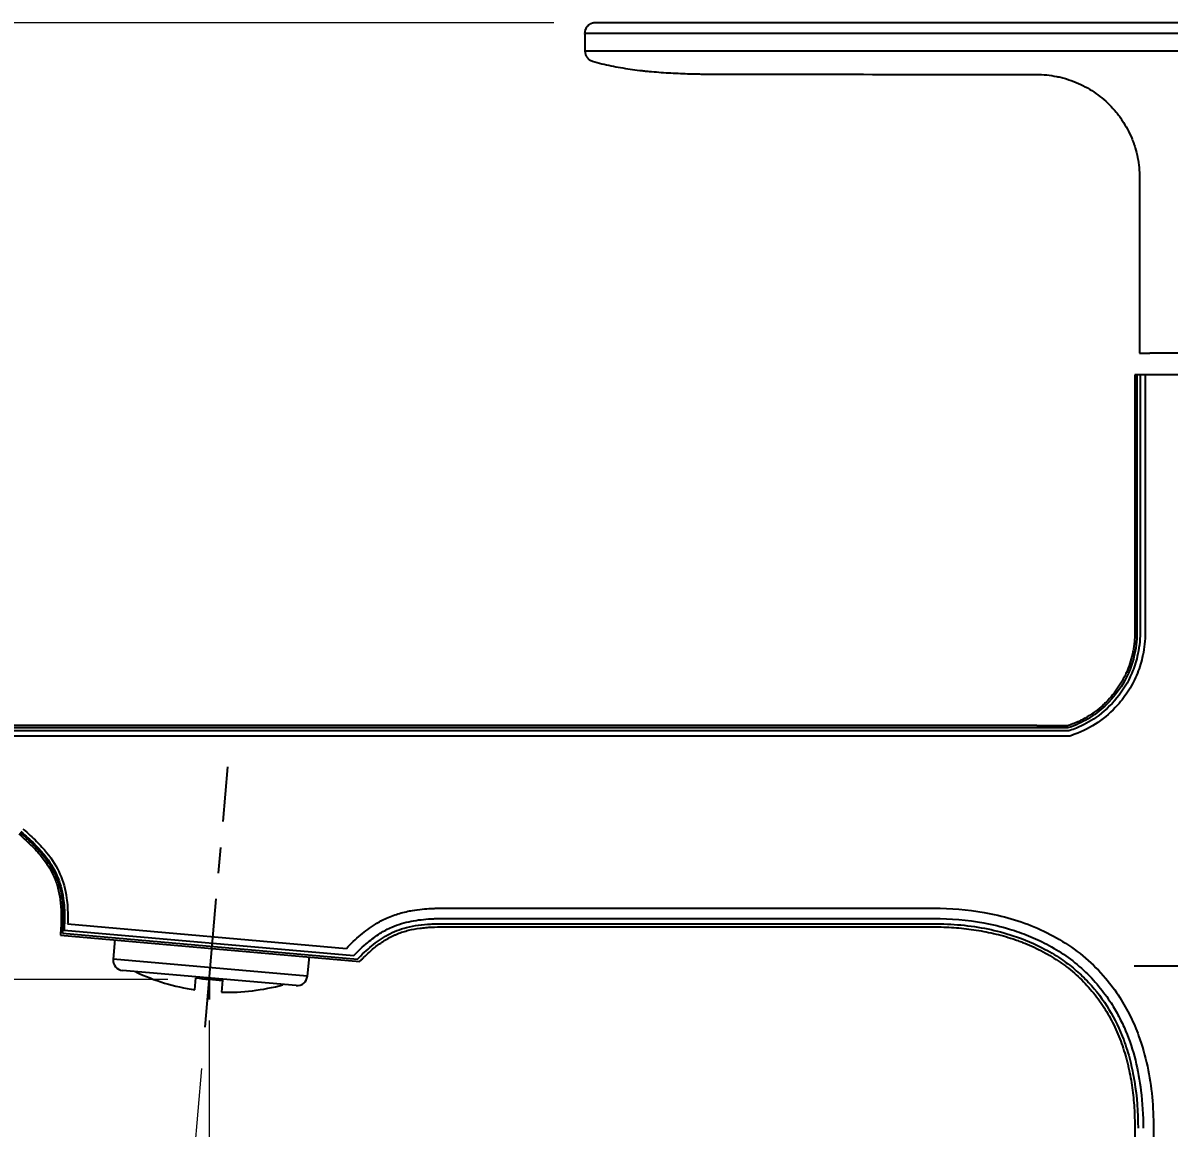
# Model space of a CAD drawing. Extents: x 0 to 1354, y 0 to 992.
# Drawn here: x 675 to 786.1, y 348.2 to 455.3 of the extents above; entities that cross this region are included whole.
import ezdxf

# ---------------------------------------------------------------- set-up
doc = ezdxf.new("R2010")
doc.units = 0
doc.header["$LTSCALE"] = 10
doc.header["$MEASUREMENT"] = 0
doc.header["$PDMODE"] = 3
doc.header["$PDSIZE"] = -10
doc.linetypes.add('CENTER', pattern=[2, 1.25, -0.25, 0.25, -0.25])
doc.layers.get('0').update_dxf_attribs({"linetype": 'CONTINUOUS'})
doc.layers.get('DEFPOINTS').update_dxf_attribs({"linetype": 'CONTINUOUS'})
doc.layers.add('1', color=7, linetype='CONTINUOUS')
doc.layers.add('W', color=7, linetype='CONTINUOUS')
doc.layers.add('치수선', color=7, linetype='CONTINUOUS', lineweight=20)
doc.styles.add('Daelim Dimension', font='')
doc.styles.get('Daelim Dimension').set_extended_font_data('나눔고딕')
doc.dimstyles.new('DEFAULT', dxfattribs={"dimscale": 2, "dimtxt": 2, "dimasz": 2, "dimexe": 0, "dimexo": 2, "dimgap": 1, "dimtad": 1, "dimdec": 1, "dimzin": 9, "dimdsep": 46, "dimtxsty": 'Daelim Dimension', "dimcen": 0.5, "dimclrd": 252, "dimclre": 252, "dimclrt": 3, "dimadec": 1, "dimazin": 0, "dimtfac": 1, "dimtdec": 1, "dimtix": 1, "dimtmove": 0, "dimatfit": 3, "dimfxl": 1, "dimtolj": 1, "dimtzin": 1, "dimlwd": 9, "dimlwe": 9, "dimarcsym": 0})

# ---------------------------------------------------------------- blocks, each defined once
blk = doc.blocks.new('*D2')
at = {"color": 5, "lineweight": 9, "ltscale": 0.5, "transparency": 16777216}
for p, q in [((693.04, 358.58), (693.04, 234.11)), ((811.05, 270.67), (811.05, 234.11)), ((697.04, 234.11), (807.05, 234.11))]:
    blk.add_line(p, q, dxfattribs=at)
at = {"color": 5, "ltscale": 0.5, "transparency": 16777216}
for points in [[(697.04, 234.78), (697.04, 233.45), (693.04, 234.11)], [(807.05, 234.78), (807.05, 233.45), (811.05, 234.11)]]:
    blk.add_solid(points, dxfattribs=at)
at = {"layer": 'DEFPOINTS', "color": 0, "ltscale": 0.5, "transparency": 16777216}
for p in [(693.04, 362.58), (811.05, 274.67), (811.05, 234.11)]:
    blk.add_point(p, dxfattribs=at)
at = {"color": 7, "ltscale": 0.5, "transparency": 16777216, "insert": (752.05, 241.56), "char_height": 10, "attachment_point": 5, "style": 'Daelim Dimension'}
blk.add_mtext('\\A1;118', dxfattribs=at)
blk = doc.blocks.new('*D3')
at = {"color": 5, "lineweight": 9, "ltscale": 0.5, "transparency": 16777216}
for p, q in [((689.04, 362.58), (644.71, 362.58)), ((644.71, 358.58), (644.71, 285.17)), ((778.78, 281.17), (644.71, 281.17))]:
    blk.add_line(p, q, dxfattribs=at)
at = {"color": 5, "ltscale": 0.5, "transparency": 16777216}
for points in [[(644.04, 358.58), (645.37, 358.58), (644.71, 362.58)], [(644.04, 285.17), (645.37, 285.17), (644.71, 281.17)]]:
    blk.add_solid(points, dxfattribs=at)
at = {"layer": 'DEFPOINTS', "color": 0, "ltscale": 0.5, "transparency": 16777216}
for p in [(693.04, 362.58), (644.71, 281.17), (782.78, 281.17)]:
    blk.add_point(p, dxfattribs=at)
at = {"color": 7, "ltscale": 0.5, "transparency": 16777216, "insert": (637.01, 321.87), "char_height": 10, "attachment_point": 5, "rotation": 90, "style": 'Daelim Dimension'}
blk.add_mtext('\\A1;81.5', dxfattribs=at)
blk = doc.blocks.new('*D4')
at = {"color": 5, "lineweight": 9, "ltscale": 0.5, "transparency": 16777216}
for p, q in [((726.44, 455.27), (587.67, 455.27)), ((587.67, 285.17), (587.67, 451.27)), ((778.78, 281.17), (587.67, 281.17))]:
    blk.add_line(p, q, dxfattribs=at)
at = {"color": 5, "ltscale": 0.5, "transparency": 16777216}
for points in [[(587, 451.27), (588.34, 451.27), (587.67, 455.27)], [(587, 285.17), (588.34, 285.17), (587.67, 281.17)]]:
    blk.add_solid(points, dxfattribs=at)
at = {"layer": 'DEFPOINTS', "color": 0, "ltscale": 0.5, "transparency": 16777216}
for p in [(587.67, 455.27), (730.44, 455.27), (782.78, 281.17)]:
    blk.add_point(p, dxfattribs=at)
at = {"color": 7, "ltscale": 0.5, "transparency": 16777216, "insert": (580.33, 368.22), "char_height": 10, "attachment_point": 5, "rotation": 90, "style": 'Daelim Dimension'}
blk.add_mtext('\\A1;174', dxfattribs=at)
blk = doc.blocks.new('*D5')
at = {"color": 5, "lineweight": 9, "ltscale": 0.5, "transparency": 16777216}
for p, q in [((693.04, 356.64), (693.04, 234.1)), ((692.29, 353.95), (681.84, 234.59))]:
    blk.add_line(p, q, dxfattribs=at)
blk.add_arc((693.04, 362.58), 128.49, 266.7838, 268.2162, dxfattribs=at)
at = {"color": 5, "ltscale": 0.5, "transparency": 16777216}
for points in [[(685.79, 233.63), (685.88, 234.96), (681.84, 234.59)], [(689.05, 234.83), (689.03, 233.49), (693.04, 234.1)]]:
    blk.add_solid(points, dxfattribs=at)
at = {"layer": 'DEFPOINTS', "color": 0, "ltscale": 0.5, "transparency": 16777216}
for p in [(694.84, 383.16), (693.04, 362.58), (693.04, 360.64), (692.64, 357.94), (689.3, 234.15)]:
    blk.add_point(p, dxfattribs=at)
at = {"color": 7, "ltscale": 0.5, "transparency": 16777216, "insert": (671.64, 243.39), "char_height": 10, "attachment_point": 5, "rotation": 349.8199, "style": 'Daelim Dimension'}
blk.add_mtext('\\A1;5%%D', dxfattribs=at)

msp = doc.modelspace()

# ---------------------------------------------------------------- linework, layer by layer
at = {"color": 7, "ltscale": 0.5}
for p, q in [((729.44, 454.26), (835.24, 454.26)), ((729.47, 452.55), (835.24, 452.55)), ((693.04, 362.58), (692.99, 361.95))]:
    msp.add_line(p, q, dxfattribs=at)
at = {"layer": '1', "color": 7, "linetype": 'Continuous', "lineweight": -3}
for p, q in [((834.24, 455.27), (730.44, 455.27)), ((773.25, 450.28), (773.24, 450.28)), ((783.24, 440.28), (783.24, 423.27)), ((783.24, 423.27), (784.24, 423.27)), ((805.84, 423.27), (784.24, 423.27)), ((835.78, 421.17), (782.78, 421.17)), ((782.78, 421.17), (782.78, 396.17)), ((782.98, 421.17), (782.98, 396.17)), ((783.29, 421.17), (783.29, 396.17)), ((783.79, 421.17), (783.79, 396.17)), ((773.28, 387.17), (669.95, 387.17)), ((776.36, 386.97), (670.14, 386.97)), ((773.28, 387.17), (776.32, 387.17)), ((776.41, 386.66), (670.22, 386.66)), ((776.48, 386.16), (670.43, 386.16)), ((679.31, 367.95), (706.34, 365.58)), ((678.61, 366.86), (707.64, 364.32)), ((678.82, 367.04), (707.42, 364.54)), ((678.96, 367.34), (707.06, 364.88)), ((782.78, 348.17), (782.78, 281.17)), ((784.59, 348.17), (784.59, 281.17))]:
    msp.add_line(p, q, dxfattribs=at)
at = {"layer": '1', "color": 7, "linetype": 'Continuous'}
for p, q in [((683.89, 366.43), (683.73, 364.53)), ((702.72, 364.78), (702.55, 362.88)), ((701.47, 361.97), (684.63, 363.44)), ((691.65, 361.57), (691.75, 362.72)), ((694.34, 362.49), (694.24, 361.34))]:
    msp.add_line(p, q, dxfattribs=at)
at = {"layer": '1', "color": 9, "linetype": 'Continuous'}
msp.add_line((702.55, 362.88), (683.73, 364.53), dxfattribs=at)
at = {"layer": '1', "color": 1, "linetype": 'CENTER', "lineweight": -3}
msp.add_line((829.65, 363.87), (782.72, 363.87), dxfattribs=at)
at = {"layer": '1', "color": 7, "linetype": 'Continuous'}
for centre, radius, start, end in [((684.72, 364.44), 1, 175, 265), ((694.75, 382.13), 20.8, 244.8635, 261.4167), ((696.53, 402.42), 39.99, 263.1372, 266.8628), ((701.56, 362.97), 1, 265, 355), ((694.75, 382.13), 20.8, 268.5833, 285.1365)]:
    msp.add_arc(centre, radius, start, end, dxfattribs=at)
at = {"layer": '1', "color": 7, "linetype": 'Continuous', "lineweight": -3}
for points, knots in [([(730.44, 455.27), (730.38, 455.27), (730.31, 455.26), (730.23, 455.24), (730.21, 455.24), (730.18, 455.23), (730.16, 455.23), (730.12, 455.21), (730.06, 455.19), (729.98, 455.16), (729.94, 455.13), (729.91, 455.11), (729.9, 455.1), (729.83, 455.06), (729.78, 455.02), (729.71, 454.94), (729.68, 454.92), (729.65, 454.88), (729.64, 454.87), (729.62, 454.84), (729.61, 454.83), (729.57, 454.76), (729.54, 454.7), (729.51, 454.62), (729.5, 454.61), (729.49, 454.58), (729.49, 454.56), (729.47, 454.51), (729.47, 454.48), (729.45, 454.38), (729.44, 454.32), (729.44, 454.25)], [0, 0, 0, 0, 0.125, 0.125, 0.15625, 0.15625, 0.1875, 0.1875, 0.25, 0.3125, 0.34375, 0.34375, 0.375, 0.375, 0.5, 0.5, 0.5625, 0.5625, 0.59375, 0.59375, 0.625, 0.625, 0.75, 0.75, 0.78125, 0.78125, 0.8125, 0.8125, 0.875, 0.875, 1, 1, 1, 1]), ([(729.47, 452.5), (729.47, 452.45), (729.48, 452.39), (729.49, 452.31), (729.5, 452.29), (729.51, 452.25), (729.51, 452.24), (729.52, 452.21), (729.53, 452.2), (729.55, 452.13), (729.57, 452.09), (729.61, 452.02), (729.62, 451.99), (729.65, 451.95), (729.67, 451.93), (729.72, 451.86), (729.75, 451.82), (729.81, 451.77), (729.84, 451.74), (729.87, 451.72), (729.89, 451.7), (729.9, 451.7), (729.96, 451.66), (730.05, 451.61), (730.15, 451.57), (730.2, 451.55)], [0, 0, 0, 0, 0.125, 0.125, 0.1875, 0.1875, 0.21875, 0.21875, 0.25, 0.25, 0.375, 0.375, 0.4375, 0.4375, 0.5, 0.5, 0.625, 0.625, 0.6875, 0.71875, 0.71875, 0.75, 0.75, 0.875, 1, 1, 1, 1]), ([(730.2, 451.55), (730.5, 451.47), (730.8, 451.39), (731.41, 451.25), (731.71, 451.18), (732.32, 451.05), (732.62, 451), (733.23, 450.89), (733.85, 450.79), (734.46, 450.71), (734.93, 450.65), (735.08, 450.64), (735.39, 450.6), (735.54, 450.59), (736.01, 450.54), (736.32, 450.52), (736.94, 450.47), (737.25, 450.45), (737.87, 450.42), (738.18, 450.4), (738.8, 450.37), (739.11, 450.36), (739.73, 450.34), (740.04, 450.33), (740.51, 450.32), (740.66, 450.32), (740.97, 450.31), (741.13, 450.31), (741.44, 450.3), (741.6, 450.3), (741.91, 450.3), (742.06, 450.3), (742.53, 450.3), (742.84, 450.29), (743.46, 450.29), (743.77, 450.29), (744.39, 450.29), (744.7, 450.29), (745.01, 450.29)], [0, 0, 0, 0, 0.0625, 0.0625, 0.125, 0.125, 0.1875, 0.1875, 0.25, 0.3125, 0.3125, 0.34375, 0.34375, 0.375, 0.375, 0.4375, 0.4375, 0.5, 0.5, 0.5625, 0.5625, 0.625, 0.625, 0.6875, 0.6875, 0.71875, 0.71875, 0.75, 0.75, 0.78125, 0.78125, 0.8125, 0.8125, 0.875, 0.875, 0.9375, 0.9375, 1, 1, 1, 1]), ([(773.25, 450.28), (773.58, 450.28), (774.24, 450.24), (774.88, 450.14), (775.29, 450.06), (775.37, 450.05), (775.53, 450.01), (775.61, 449.99), (775.85, 449.93), (776.01, 449.89), (776.47, 449.74), (777.09, 449.52), (777.68, 449.24), (778.11, 449.01), (778.29, 448.91), (778.46, 448.8), (778.53, 448.76), (778.57, 448.74), (778.67, 448.67), (778.74, 448.63), (779.08, 448.4), (779.34, 448.2), (779.85, 447.79), (780.09, 447.57), (780.55, 447.11), (780.77, 446.87), (781.03, 446.55), (781.08, 446.48), (781.18, 446.35), (781.23, 446.29), (781.38, 446.09), (781.47, 445.96), (781.74, 445.55), (782.08, 444.99), (782.35, 444.4), (782.54, 443.95), (782.6, 443.8), (782.67, 443.6), (782.68, 443.56), (782.71, 443.48), (782.75, 443.37), (782.79, 443.25), (782.91, 442.86), (782.98, 442.54), (783.11, 441.9), (783.16, 441.58), (783.22, 440.93), (783.24, 440.61), (783.24, 440.28)], [0, 0, 0, 0, 0.0625, 0.125, 0.125, 0.140625, 0.140625, 0.15625, 0.15625, 0.1875, 0.1875, 0.25, 0.3125, 0.3125, 0.34375, 0.351562, 0.351562, 0.359375, 0.359375, 0.375, 0.375, 0.4375, 0.4375, 0.5, 0.5, 0.5625, 0.5625, 0.578125, 0.578125, 0.59375, 0.59375, 0.625, 0.625, 0.6875, 0.75, 0.75, 0.78125, 0.78125, 0.789062, 0.789062, 0.796875, 0.8125, 0.8125, 0.875, 0.875, 0.9375, 0.9375, 1, 1, 1, 1]), ([(782.78, 396.17), (782.78, 395.86), (782.77, 395.55), (782.73, 395.16), (782.72, 395.08), (782.7, 394.92), (782.67, 394.69), (782.63, 394.46), (782.54, 394.01), (782.39, 393.41), (782.18, 392.82), (782, 392.39), (781.94, 392.25), (781.85, 392.07), (781.84, 392.04), (781.8, 391.97), (781.75, 391.86), (781.7, 391.76), (781.51, 391.41), (781.35, 391.15), (781.01, 390.63), (780.83, 390.38), (780.43, 389.91), (780.22, 389.67), (779.89, 389.34), (779.78, 389.23), (779.55, 389.02), (779.43, 388.92), (779.07, 388.63), (778.82, 388.44), (778.31, 388.1), (778.04, 387.94), (777.7, 387.76), (777.63, 387.72), (777.49, 387.65), (777.42, 387.62), (777.21, 387.51), (777.06, 387.45), (776.72, 387.31), (776.52, 387.24), (776.32, 387.17)], [0, 0, 0, 0, 0.0625, 0.0625, 0.078125, 0.078125, 0.09375, 0.125, 0.125, 0.1875, 0.25, 0.25, 0.28125, 0.28125, 0.2890625, 0.2890625, 0.296875, 0.3125, 0.3125, 0.375, 0.375, 0.4375, 0.4375, 0.5, 0.5, 0.53125, 0.53125, 0.5625, 0.5625, 0.625, 0.625, 0.6875, 0.6875, 0.703125, 0.703125, 0.71875, 0.71875, 0.75, 0.75, 0.7925521, 0.7925521, 0.7925521, 0.7925521]), ([(674.57, 376.67), (674.83, 376.45), (675.06, 376.24), (675.5, 375.84), (675.7, 375.64), (676.08, 375.27), (676.25, 375.09), (676.57, 374.73), (676.71, 374.56), (676.98, 374.21), (677.11, 374.04), (677.34, 373.71), (677.45, 373.54), (677.65, 373.21), (677.74, 373.04), (677.91, 372.71), (677.98, 372.54), (678.12, 372.2), (678.19, 372.02), (678.31, 371.67), (678.36, 371.48), (678.45, 371.11), (678.49, 370.92), (678.56, 370.51), (678.59, 370.31), (678.64, 369.87), (678.66, 369.64), (678.69, 369.17), (678.69, 368.92), (678.69, 368.39), (678.69, 368.11), (678.67, 367.66), (678.66, 367.51), (678.64, 367.27), (678.63, 367.15), (678.62, 367.01), (678.61, 366.94), (678.61, 366.9), (678.61, 366.88), (678.61, 366.87), (678.61, 366.87), (678.61, 366.86), (678.61, 366.86)], [0, 0, 0, 0, 0.0625, 0.0625, 0.125, 0.125, 0.1875, 0.1875, 0.25, 0.25, 0.3125, 0.3125, 0.375, 0.375, 0.4375, 0.4375, 0.5, 0.5, 0.5625, 0.5625, 0.625, 0.625, 0.6875, 0.6875, 0.75, 0.75, 0.8125, 0.8125, 0.875, 0.875, 0.9375, 0.9375, 0.96875, 0.96875, 0.984375, 0.992187, 0.996094, 0.998047, 0.999023, 0.999512, 0.999512, 1, 1, 1, 1]), ([(707.64, 364.32), (707.7, 364.39), (707.77, 364.46), (707.91, 364.59), (707.97, 364.66), (708.18, 364.86), (708.32, 364.99), (708.74, 365.38), (709.02, 365.62), (709.62, 366.08), (709.93, 366.29), (710.42, 366.58), (710.59, 366.67), (710.85, 366.8), (710.98, 366.86), (711.11, 366.92), (711.2, 366.95), (711.24, 366.97), (711.47, 367.06), (711.65, 367.13), (712.01, 367.24), (712.19, 367.29), (712.74, 367.43), (713.11, 367.49), (713.67, 367.56), (714.05, 367.6), (714.42, 367.63), (714.99, 367.66), (715.37, 367.67), (715.75, 367.67), (723.32, 367.67), (730.88, 367.67), (746.73, 367.67), (755, 367.67), (763.28, 367.67)], [0, 0, 0, 0, 0.03125, 0.03125, 0.0625, 0.0625, 0.125, 0.125, 0.25, 0.25, 0.375, 0.375, 0.4375, 0.4375, 0.46875, 0.484375, 0.484375, 0.5, 0.5, 0.5625, 0.5625, 0.625, 0.625, 0.75, 0.75, 0.8125, 0.875, 0.875, 1, 1, 1, 1.477533, 1.477533, 2, 2, 2, 2]), ([(763.28, 367.67), (763.94, 367.67), (764.59, 367.64), (765.89, 367.55), (766.53, 367.48), (767.81, 367.29), (768.45, 367.18), (769.72, 366.88), (770.35, 366.71), (771.05, 366.47), (771.13, 366.45), (771.28, 366.39), (771.51, 366.31), (771.74, 366.22), (772.2, 366.05), (772.5, 365.92), (773.39, 365.52), (773.97, 365.22), (774.81, 364.73), (775.08, 364.56), (775.49, 364.28), (775.69, 364.14), (775.89, 364), (776.03, 363.9), (776.09, 363.85), (776.42, 363.6), (776.93, 363.19), (777.4, 362.75), (777.87, 362.29), (778.31, 361.82), (778.73, 361.33), (779.13, 360.82), (779.32, 360.55), (779.6, 360.15), (779.74, 359.95), (779.87, 359.74), (779.96, 359.6), (780, 359.53), (780.21, 359.17), (780.37, 358.89), (780.67, 358.31), (780.82, 358.02), (781.08, 357.42), (781.33, 356.82), (781.55, 356.21), (781.76, 355.59), (781.85, 355.27), (781.96, 354.88), (781.98, 354.8), (782.02, 354.64), (782.09, 354.4), (782.14, 354.16), (782.32, 353.36), (782.44, 352.72), (782.61, 351.43), (782.68, 350.78), (782.76, 349.48), (782.78, 348.82), (782.78, 348.17)], [0, 0, 0, 0, 0.0625, 0.0625, 0.125, 0.125, 0.1875, 0.1875, 0.25, 0.25, 0.257813, 0.257813, 0.265625, 0.28125, 0.28125, 0.3125, 0.3125, 0.375, 0.375, 0.40625, 0.40625, 0.421875, 0.429688, 0.429688, 0.4375, 0.4375, 0.46875, 0.5, 0.5, 0.53125, 0.5625, 0.5625, 0.59375, 0.59375, 0.609375, 0.617188, 0.617188, 0.625, 0.625, 0.65625, 0.65625, 0.6875, 0.6875, 0.71875, 0.75, 0.75, 0.78125, 0.78125, 0.789063, 0.789063, 0.796875, 0.8125, 0.8125, 0.875, 0.875, 0.9375, 0.9375, 1, 1, 1, 1])]:
    msp.add_open_spline(points, degree=3, knots=knots, dxfattribs=at)
for points, degree in [([(729.44, 454.25), (729.47, 452.5)], 1), ([(745.01, 450.29), (754.42, 450.29), (763.83, 450.28), (773.24, 450.28)], 3)]:
    msp.add_open_spline(points, degree=degree, dxfattribs=at)
at = {"layer": '1', "color": 7, "linetype": 'Continuous'}
for points, knots in [([(782.98, 396.17), (782.98, 395.77), (782.96, 395.38), (782.86, 394.59), (782.79, 394.2), (782.56, 393.28), (782.38, 392.75), (781.62, 391.04), (780.84, 389.96), (779.38, 388.6), (778.84, 388.19), (777.67, 387.49), (777.04, 387.2), (776.39, 386.98), (776.38, 386.98), (776.37, 386.97), (776.36, 386.97)], [0, 0, 0, 0, 0.0776474, 0.0776474, 0.1552948, 0.1552948, 0.2657708, 0.2657708, 0.5235526, 0.5235526, 0.6576717, 0.6576717, 0.7925521, 0.7925521, 0.7925521, 0.7946875, 0.7946875, 0.7946875, 0.7946875]), ([(783.29, 396.17), (783.29, 395.4), (783.2, 394.61), (782.89, 393.31), (782.71, 392.77), (782.12, 391.38), (781.63, 390.58), (780.45, 389.13), (779.76, 388.49), (778.42, 387.55), (777.79, 387.21), (776.92, 386.85), (776.7, 386.76), (776.49, 386.69), (776.46, 386.68), (776.43, 386.67), (776.41, 386.66)], [0, 0, 0, 0, 0.1479308, 0.1479308, 0.2570814, 0.2570814, 0.4350174, 0.4350174, 0.6129534, 0.6129534, 0.7486019, 0.7486019, 0.7925521, 0.7925521, 0.7925521, 0.7978787, 0.7978787, 0.7978787, 0.7978787]), ([(783.79, 396.17), (783.79, 395.44), (783.71, 394.71), (783.43, 393.4), (783.26, 392.82), (782.8, 391.68), (782.52, 391.13), (781.88, 390.1), (781.51, 389.61), (780.54, 388.52), (779.9, 387.96), (778.5, 387.01), (777.74, 386.62), (776.85, 386.29), (776.75, 386.25), (776.65, 386.22), (776.59, 386.2), (776.54, 386.18), (776.48, 386.16)], [0, 0, 0, 0, 0.1325998, 0.1325998, 0.2435796, 0.2435796, 0.3545594, 0.3545594, 0.4655391, 0.4655391, 0.6194354, 0.6194354, 0.7733317, 0.7733317, 0.7925521, 0.7925521, 0.7925521, 0.8027635, 0.8027635, 0.8027635, 0.8027635]), ([(674.69, 376.81), (675.19, 376.39), (675.61, 376.01), (676.34, 375.28), (676.65, 374.94), (677.47, 373.92), (677.86, 373.28), (678.46, 371.94), (678.66, 371.24), (678.85, 369.86), (678.89, 369.24), (678.89, 368.24), (678.88, 367.93), (678.85, 367.41), (678.83, 367.23), (678.82, 367.04), (678.82, 367.04), (678.82, 367.04)], [0, 0, 0, 0, 0.1193058, 0.1193058, 0.2386115, 0.2386115, 0.4797979, 0.4797979, 0.7209844, 0.7209844, 0.8842608, 0.8842608, 0.9521285, 0.9521285, 0.987585, 0.987585, 0.9880338, 0.9880338, 0.9880338, 0.9880338]), ([(674.77, 376.91), (675.27, 376.48), (675.7, 376.1), (676.43, 375.36), (676.75, 375.01), (677.58, 373.99), (677.97, 373.34), (678.57, 371.97), (678.78, 371.26), (678.97, 369.86), (679.01, 369.25), (679.01, 368.23), (679, 367.91), (678.97, 367.49), (678.97, 367.42), (678.96, 367.34)], [0, 0, 0, 0, 0.1194518, 0.1194518, 0.2389035, 0.2389035, 0.4801771, 0.4801771, 0.7214506, 0.7214506, 0.884246, 0.884246, 0.9532224, 0.9532224, 0.9680456, 0.9680456, 0.9680456, 0.9680456]), ([(674.98, 377.15), (675.49, 376.72), (675.92, 376.33), (676.67, 375.58), (676.99, 375.22), (677.84, 374.16), (678.26, 373.49), (678.88, 372.07), (679.09, 371.32), (679.29, 369.88), (679.33, 369.26), (679.33, 368.35), (679.32, 368.15), (679.31, 367.95)], [0, 0, 0, 0, 0.1198378, 0.1198378, 0.2396755, 0.2396755, 0.4809918, 0.4809918, 0.7223081, 0.7223081, 0.8839761, 0.8839761, 0.9262205, 0.9262205, 0.9262205, 0.9262205]), ([(706.34, 365.58), (706.77, 366.03), (707.22, 366.46), (708.16, 367.25), (708.63, 367.61), (709.49, 368.14), (709.85, 368.34), (710.65, 368.7), (711.08, 368.85), (711.92, 369.1), (712.34, 369.19), (713.37, 369.37), (713.98, 369.42), (714.69, 369.46), (714.82, 369.46), (715.19, 369.47), (715.43, 369.48), (715.69, 369.48), (715.71, 369.48), (715.73, 369.48), (715.73, 369.48), (715.75, 369.48), (715.74, 369.48), (715.79, 369.48), (715.82, 369.48), (715.89, 369.48), (715.93, 369.48), (716.08, 369.48), (716.17, 369.48), (716.45, 369.48), (716.64, 369.48), (717.2, 369.48), (717.57, 369.48), (718.7, 369.48), (719.44, 369.48), (721.69, 369.48), (723.19, 369.48), (727.68, 369.48), (730.67, 369.48), (739.66, 369.48), (745.65, 369.48), (755.52, 369.48), (759.4, 369.48), (763.28, 369.48)], [0, 0, 0, 0, 0.187637, 0.187637, 0.355085, 0.355085, 0.463843, 0.463843, 0.582842, 0.582842, 0.70184, 0.70184, 0.879847, 0.879847, 0.917435, 0.917435, 0.992611, 0.992611, 0.996845, 0.996845, 0.998888, 0.998888, 1.000393, 1.000393, 1.001898, 1.001898, 1.004852, 1.004852, 1.010759, 1.010759, 1.022572, 1.022572, 1.046199, 1.046199, 1.093454, 1.093454, 1.187963, 1.187963, 1.376981, 1.376981, 1.755016, 1.755016, 2, 2, 2, 2]), ([(763.28, 369.48), (764.92, 369.48), (766.55, 369.35), (769.05, 368.91), (769.92, 368.71), (771.65, 368.2), (772.51, 367.89), (774.18, 367.16), (774.99, 366.74), (776.55, 365.78), (777.3, 365.24), (778.7, 364.04), (779.35, 363.4), (780.44, 362.11), (780.9, 361.49), (781.7, 360.24), (782.04, 359.63), (782.65, 358.39), (782.92, 357.75), (783.5, 356.15), (783.78, 355.15), (784.21, 353.17), (784.36, 352.17), (784.55, 350.18), (784.59, 349.19), (784.59, 348.19), (784.59, 348.18), (784.59, 348.17)], [0, 0, 0, 0, 0.14724, 0.14724, 0.226826, 0.226826, 0.306412, 0.306412, 0.385999, 0.385999, 0.464783, 0.464783, 0.543567, 0.543567, 0.610328, 0.610328, 0.670128, 0.670128, 0.729929, 0.729929, 0.819688, 0.819688, 0.909446, 0.909446, 0.999205, 0.999205, 1, 1, 1, 1]), ([(707.06, 364.88), (707.48, 365.32), (707.93, 365.75), (708.79, 366.47), (709.19, 366.77), (709.97, 367.26), (710.34, 367.46), (711.04, 367.77), (711.36, 367.88), (711.99, 368.08), (712.3, 368.15), (713.26, 368.34), (713.9, 368.41), (714.65, 368.45), (714.77, 368.46), (715.12, 368.47), (715.36, 368.47), (715.62, 368.47), (715.64, 368.47), (715.68, 368.47), (715.7, 368.47), (715.72, 368.47), (715.73, 368.47), (715.75, 368.47), (715.75, 368.47), (715.77, 368.47), (715.78, 368.47), (715.8, 368.47), (715.81, 368.47), (715.85, 368.47), (715.87, 368.47), (715.94, 368.47), (715.98, 368.47), (716.12, 368.47), (716.21, 368.47), (716.48, 368.47), (716.66, 368.47), (717.2, 368.47), (717.56, 368.47), (718.64, 368.47), (719.36, 368.47), (721.52, 368.47), (722.96, 368.47), (727.28, 368.47), (730.17, 368.47), (738.81, 368.47), (744.58, 368.47), (754.65, 368.47), (758.97, 368.47), (763.28, 368.47)], [0, 0, 0, 0, 0.194055, 0.194055, 0.347657, 0.347657, 0.472858, 0.472858, 0.571419, 0.571419, 0.669981, 0.669981, 0.871059, 0.871059, 0.908486, 0.908486, 0.983338, 0.983338, 0.991104, 0.991104, 0.995956, 0.995956, 0.99942, 0.99942, 1.000131, 1.000131, 1.000841, 1.000841, 1.001552, 1.001552, 1.002973, 1.002973, 1.005815, 1.005815, 1.011499, 1.011499, 1.022867, 1.022867, 1.045604, 1.045604, 1.091077, 1.091077, 1.182024, 1.182024, 1.363917, 1.363917, 1.727703, 1.727703, 2, 2, 2, 2]), ([(707.42, 364.54), (707.85, 364.99), (708.31, 365.42), (709.27, 366.22), (709.79, 366.58), (710.63, 367.04), (710.93, 367.18), (711.54, 367.42), (711.85, 367.52), (712.93, 367.8), (713.7, 367.89), (714.6, 367.95), (714.71, 367.95), (715.06, 367.97), (715.3, 367.97), (715.58, 367.97), (715.63, 367.97), (715.7, 367.97), (715.71, 367.97), (715.74, 367.97), (715.74, 367.97), (715.75, 367.97), (715.76, 367.97), (715.78, 367.97), (715.79, 367.97), (715.81, 367.97), (715.83, 367.97), (715.88, 367.97), (715.92, 367.97), (716.02, 367.97), (716.09, 367.97), (716.29, 367.97), (716.42, 367.97), (716.83, 367.97), (717.1, 367.97), (717.91, 367.97), (718.45, 367.97), (720.08, 367.97), (721.16, 367.97), (724.41, 367.97), (726.57, 367.97), (733.07, 367.97), (737.4, 367.97), (748.92, 367.97), (756.1, 367.97), (763.28, 367.97)], [0, 0, 0, 0, 0.202436, 0.202436, 0.404873, 0.404873, 0.506865, 0.506865, 0.608858, 0.608858, 0.86233, 0.86233, 0.900196, 0.900196, 0.975927, 0.975927, 0.992125, 0.992125, 0.997844, 0.997844, 0.999916, 0.999916, 1.00045, 1.00045, 1.000984, 1.000984, 1.002051, 1.002051, 1.004187, 1.004187, 1.008458, 1.008458, 1.017001, 1.017001, 1.034086, 1.034086, 1.068257, 1.068257, 1.136598, 1.136598, 1.27328, 1.27328, 1.546644, 1.546644, 2, 2, 2, 2]), ([(763.28, 368.47), (764.92, 368.47), (766.54, 368.34), (768.97, 367.9), (769.81, 367.7), (771.26, 367.26), (771.88, 367.05), (773.08, 366.56), (773.67, 366.28), (774.88, 365.64), (775.5, 365.27), (776.69, 364.43), (777.27, 363.97), (778.34, 362.98), (778.83, 362.46), (779.72, 361.39), (780.11, 360.85), (780.75, 359.86), (781, 359.42), (781.47, 358.52), (781.69, 358.06), (782.27, 356.67), (782.59, 355.71), (783.08, 353.76), (783.25, 352.78), (783.52, 350.59), (783.59, 349.38), (783.59, 348.17)], [0, 0, 0, 0, 0.15164, 0.15164, 0.231147, 0.231147, 0.29088, 0.29088, 0.350612, 0.350612, 0.416895, 0.416895, 0.483177, 0.483177, 0.54946, 0.54946, 0.610098, 0.610098, 0.6563, 0.6563, 0.702503, 0.702503, 0.794907, 0.794907, 0.887312, 0.887312, 1, 1, 1, 1]), ([(763.28, 367.97), (765.05, 367.97), (766.8, 367.82), (769.36, 367.29), (770.18, 367.08), (772.08, 366.46), (773.11, 366.02), (774.69, 365.17), (775.25, 364.83), (776.25, 364.12), (776.69, 363.78), (777.52, 363.06), (777.92, 362.68), (779.04, 361.49), (779.7, 360.61), (780.85, 358.72), (781.32, 357.73), (781.94, 356.06), (782.15, 355.4), (782.49, 354.05), (782.63, 353.38), (782.99, 351.2), (783.09, 349.69), (783.09, 348.17)], [0, 0, 0, 0, 0.167198, 0.167198, 0.247912, 0.247912, 0.35393, 0.35393, 0.416648, 0.416648, 0.468269, 0.468269, 0.519891, 0.519891, 0.623134, 0.623134, 0.726376, 0.726376, 0.791322, 0.791322, 0.856268, 0.856268, 1, 1, 1, 1])]:
    msp.add_open_spline(points, degree=3, knots=knots, dxfattribs=at)
for points in [[(678.8, 366.85), (678.8, 366.85), (678.8, 366.85), (678.8, 366.85)], [(678.92, 366.83), (678.92, 366.83), (678.92, 366.83), (678.92, 366.83)], [(679.24, 366.81), (679.24, 366.81), (679.24, 366.81), (679.24, 366.81)]]:
    msp.add_open_spline(points, degree=3, dxfattribs=at)
at = {"layer": 'W', "color": 1, "linetype": 'CENTER', "lineweight": -3}
msp.add_line((692.64, 357.94), (694.84, 383.16), dxfattribs=at)
at = {"layer": '치수선', "color": 7, "lineweight": -3}
msp.add_line((693.04, 362.58), (693.04, 360.64), dxfattribs=at)

# ---------------------------------------------------------------- dimensions: what is measured, and where the dimension line sits
at = {"color": 5, "ltscale": 0.5}
for base, p1, p2, text, picture, middle in [((587.67, 455.27), (782.78, 281.17), (730.44, 455.27), '174', '*D4', (587.67, 368.22)), ((644.71, 281.17), (693.04, 362.58), (782.78, 281.17), '81.5', '*D3', (644.71, 321.87))]:
    dim = msp.add_linear_dim(base=base, p1=p1, p2=p2, angle=90, text=text, dimstyle='DEFAULT', override={"dimtxt": 5, "dimdec": 0, "dimclrd": 5, "dimclre": 5, "dimclrt": 7}, dxfattribs=at)
    dim.commit()
    dim.dimension.update_dxf_attribs({"geometry": picture, "text_midpoint": middle, "dimtype": 160})
dim = msp.add_angular_dim_2l(base=(689.3, 234.15), line1=((692.64, 357.94), (694.84, 383.16)), line2=((693.04, 362.58), (693.04, 360.64)), text='5%%D', dimstyle='DEFAULT', override={"dimtxt": 5, "dimdec": 0, "dimclrd": 5, "dimclre": 5, "dimclrt": 7}, dxfattribs=at)
dim.commit()
dim.dimension.update_dxf_attribs({"geometry": '*D5', "text_midpoint": (670.33, 236.12), "dimtype": 162})
dim = msp.add_linear_dim(base=(811.05, 234.11), p1=(693.04, 362.58), p2=(811.05, 274.67), angle=180, dimstyle='DEFAULT', override={"dimtxt": 5, "dimdec": 0, "dimclrd": 5, "dimclre": 5, "dimclrt": 7}, dxfattribs=at)
dim.commit()
dim.dimension.update_dxf_attribs({"geometry": '*D2', "text_midpoint": (752.05, 234.11), "dimtype": 160})

doc.saveas('drawing.dxf')
